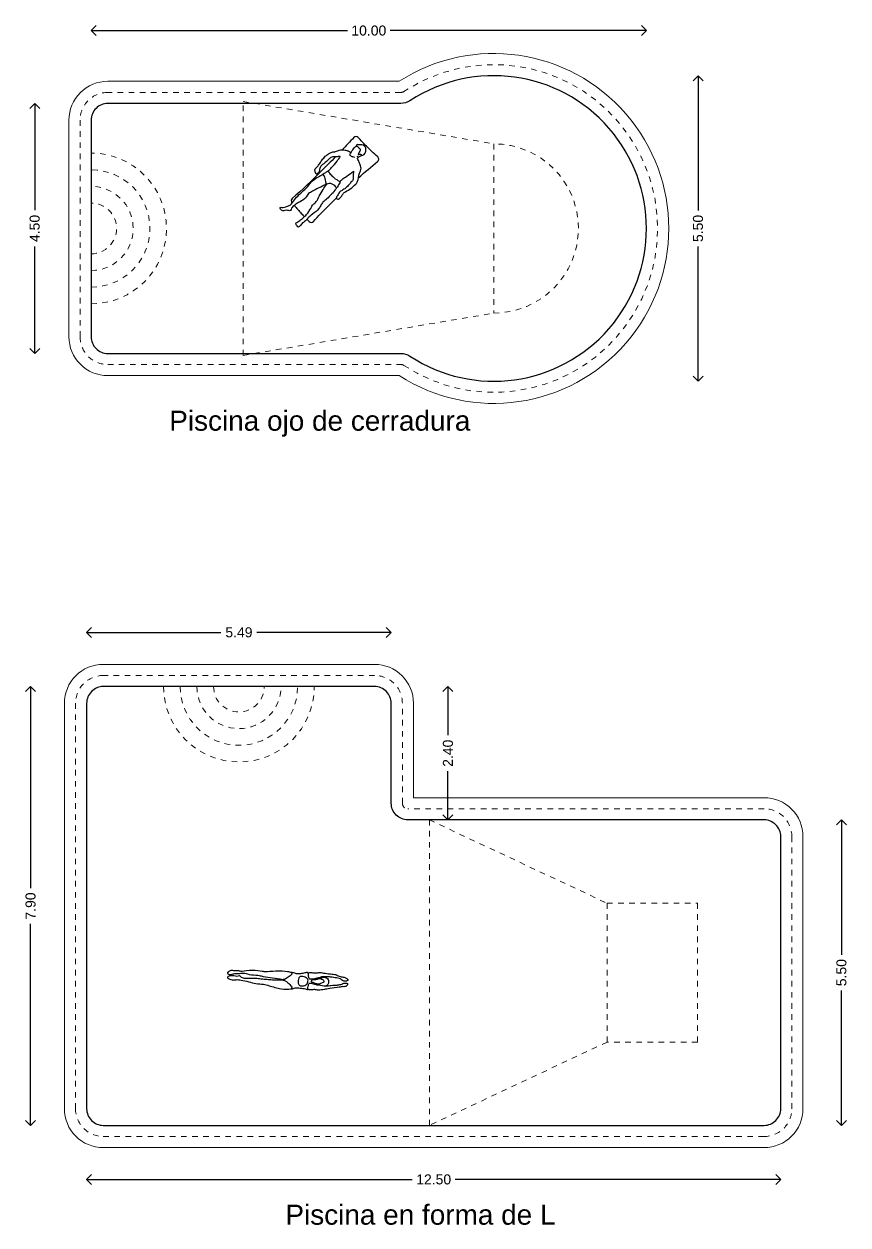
# Model space of a CAD drawing. Header units: inches. Extents: x 7.5 to 80.1, y 5.4 to 46.1.
# Drawn here: x 7.47 to 22.31, y 5.98 to 27.6 of the extents above; entities that cross this region are included whole.
import ezdxf

# ---------------------------------------------------------------- set-up
doc = ezdxf.new("R2010")
doc.units = ezdxf.units.IN
doc.header["$MEASUREMENT"] = 0
doc.linetypes.add('ACAD_ISO03W100', pattern=[30, 12, -18])
doc.layers.add('1', color=2, linetype='Continuous', lineweight=30)
doc.layers.add('2', color=253, linetype='Continuous', lineweight=5)
doc.styles.get("Standard").update_dxf_attribs({"font": 'arial.ttf'})
doc.dimstyles.new('cotas alberca', dxfattribs={"dimtxt": 0.18, "dimasz": 0.18, "dimexe": 0.18, "dimexo": 0.0625, "dimgap": 0.09, "dimtad": 0, "dimzin": 0, "dimdsep": 46, "dimtxsty": 'Standard', "dimblk": 'OPEN90', "dimcen": 0.09, "dimse1": 1, "dimse2": 1, "dimadec": 0, "dimazin": 0, "dimtfac": 1, "dimtofl": 0, "dimtmove": 0, "dimatfit": 3, "dimldrblk": 'OPEN90', "dimfxl": 0, "dimtolj": 1, "dimtzin": 0, "dimarcsym": 0})

# ---------------------------------------------------------------- blocks, each defined once
blk = doc.blocks.new('_Open90')
at = {"color": 0, "linetype": 'ByBlock', "lineweight": -2}
for p, q in [((0, 0), (-1, 0)), ((-0.5, 0.5), (0, 0)), ((0, 0), (-0.5, -0.5))]:
    blk.add_line(p, q, dxfattribs=at)
blk = doc.blocks.new('*D17')
at = {"layer": '2', "color": 0, "lineweight": -2, "transparency": 16777216}
for p, q in [((8.776, 6.802), (14.461, 6.802)), ((20.916, 6.802), (15.231, 6.802))]:
    blk.add_line(p, q, dxfattribs=at)
at = {"layer": 'Defpoints', "color": 0, "transparency": 16777216}
for p in [(8.596, 15.376, -1.199), (21.096, 8.076, -1.199), (21.096, 6.802)]:
    blk.add_point(p, dxfattribs=at)
at = {"layer": '2', "color": 0, "lineweight": -2, "transparency": 16777216, "xscale": 0.18, "yscale": 0.18, "zscale": 0.18, "rotation": 180}
blk.add_blockref('_Open90', (8.596, 6.802), dxfattribs=at)
at = {"layer": '2', "color": 0, "lineweight": -2, "transparency": 16777216, "xscale": 0.18, "yscale": 0.18, "zscale": 0.18}
blk.add_blockref('_Open90', (21.096, 6.802), dxfattribs=at)
at = {"layer": '2', "color": 0, "transparency": 16777216, "insert": (14.846, 6.802), "char_height": 0.18, "attachment_point": 5}
blk.add_mtext('\\A1;12.50', dxfattribs=at)
blk = doc.blocks.new('*D18')
at = {"layer": '2', "color": 0, "lineweight": -2, "transparency": 16777216}
for p, q in [((22.189, 13.096), (22.189, 10.849)), ((22.189, 7.956), (22.189, 10.202))]:
    blk.add_line(p, q, dxfattribs=at)
at = {"layer": 'Defpoints', "color": 0, "transparency": 16777216}
for p in [(20.796, 13.276, -1.199), (20.796, 7.776, -1.199), (22.189, 7.776)]:
    blk.add_point(p, dxfattribs=at)
at = {"layer": '2', "color": 0, "lineweight": -2, "transparency": 16777216, "xscale": 0.18, "yscale": 0.18, "zscale": 0.18}
for p, rotation in [((22.189, 13.276), 90), ((22.189, 7.776), 270)]:
    blk.add_blockref('_Open90', p, dxfattribs=dict(at, rotation=rotation))
at = {"layer": '2', "color": 0, "transparency": 16777216, "insert": (22.189, 10.526), "char_height": 0.18, "attachment_point": 5, "rotation": 90}
blk.add_mtext('\\A1;5.50', dxfattribs=at)
blk = doc.blocks.new('*D19')
at = {"layer": '2', "color": 0, "lineweight": -2, "transparency": 16777216}
for p, q in [((7.587, 15.496), (7.587, 12.048)), ((7.587, 7.956), (7.587, 11.403))]:
    blk.add_line(p, q, dxfattribs=at)
at = {"layer": 'Defpoints', "color": 0, "transparency": 16777216}
for p in [(8.896, 15.676, -1.199), (7.587, 7.776), (8.896, 7.776, -1.199)]:
    blk.add_point(p, dxfattribs=at)
at = {"layer": '2', "color": 0, "lineweight": -2, "transparency": 16777216, "xscale": 0.18, "yscale": 0.18, "zscale": 0.18}
for p, rotation in [((7.587, 15.676), 90), ((7.587, 7.776), 270)]:
    blk.add_blockref('_Open90', p, dxfattribs=dict(at, rotation=rotation))
at = {"layer": '2', "color": 0, "transparency": 16777216, "insert": (7.587, 11.726), "char_height": 0.18, "attachment_point": 5, "rotation": 90}
blk.add_mtext('\\A1;7.90', dxfattribs=at)
blk = doc.blocks.new('*D20')
at = {"layer": '2', "color": 0, "lineweight": -2, "transparency": 16777216}
for p, q in [((15.103, 15.496), (15.103, 14.801)), ((15.103, 13.456), (15.103, 14.151))]:
    blk.add_line(p, q, dxfattribs=at)
at = {"layer": 'Defpoints', "color": 0, "transparency": 16777216}
for p in [(13.217, 15.676, -1.199), (15.103, 15.676), (14.539, 13.276, -1.199)]:
    blk.add_point(p, dxfattribs=at)
at = {"layer": '2', "color": 0, "lineweight": -2, "transparency": 16777216, "xscale": 0.18, "yscale": 0.18, "zscale": 0.18}
for p, rotation in [((15.103, 15.676), 90), ((15.103, 13.276), 270)]:
    blk.add_blockref('_Open90', p, dxfattribs=dict(at, rotation=rotation))
at = {"layer": '2', "color": 0, "transparency": 16777216, "insert": (15.103, 14.476), "char_height": 0.18, "attachment_point": 5, "rotation": 90}
blk.add_mtext('\\A1;2.40', dxfattribs=at)
blk = doc.blocks.new('*D21')
at = {"layer": '2', "color": 0, "lineweight": -2, "transparency": 16777216}
for p, q in [((8.776, 16.652), (11.015, 16.652)), ((13.902, 16.652), (11.663, 16.652))]:
    blk.add_line(p, q, dxfattribs=at)
at = {"layer": 'Defpoints', "color": 0, "transparency": 16777216}
for p in [(14.082, 16.652), (8.596, 15.376, -1.199), (14.082, 15.376, -1.199)]:
    blk.add_point(p, dxfattribs=at)
at = {"layer": '2', "color": 0, "lineweight": -2, "transparency": 16777216, "xscale": 0.18, "yscale": 0.18, "zscale": 0.18, "rotation": 180}
blk.add_blockref('_Open90', (8.596, 16.652), dxfattribs=at)
at = {"layer": '2', "color": 0, "lineweight": -2, "transparency": 16777216, "xscale": 0.18, "yscale": 0.18, "zscale": 0.18}
blk.add_blockref('_Open90', (14.082, 16.652), dxfattribs=at)
at = {"layer": '2', "color": 0, "transparency": 16777216, "insert": (11.339, 16.652), "char_height": 0.18, "attachment_point": 5}
blk.add_mtext('\\A1;5.49', dxfattribs=at)
blk = doc.blocks.new('p4')
for points, knots in [([(-1.262, 0.07), (-1.266, 0.065), (-1.279, 0.049), (-1.223, 0.029), (-1.19, 0.004), (-1.111, 0.023), (-1.024, 0.01), (-0.884, -0.019), (-0.764, -0.058), (-0.619, -0.061), (-0.518, -0.09), (-0.3, -0.163), (-0.181, -0.155), (-0.121, -0.147)], [0, 0, 0, 0, 0.246257, 0.64031, 1.018587, 1.508209, 2.051735, 2.732515, 3.388683, 4.060294, 4.656663, 5.510106, 6.284334, 6.284334, 6.284334, 6.284334]), ([(-0.275, 0.017), (-0.337, 0.028), (-0.453, 0.05), (-0.621, 0.061), (-0.691, 0.095), (-0.841, 0.093), (-0.953, 0.132), (-1.031, 0.126), (-1.06, 0.125), (-1.074, 0.124), (-1.076, 0.124), (-1.095, 0.122), (-1.134, 0.131), (-1.187, 0.107), (-1.245, 0.103), (-1.272, 0.125), (-1.254, 0.164), (-1.205, 0.194), (-1.15, 0.18), (-1.092, 0.182), (-1.072, 0.18), (-1.062, 0.178), (-1.054, 0.177), (-1.035, 0.172), (-1.003, 0.169), (-0.822, 0.201), (-0.644, 0.175), (-0.586, 0.158), (-0.399, 0.181), (-0.193, 0.172), (-0.144, 0.155), (-0.121, 0.148)], [-4.198803, -4.198803, -4.198803, -4.198803, -3.416292, -2.690247, -2.1873, -1.496128, -0.86268, -0.368798, 0, 0, 0, 0.046598, 0.46252, 0.901576, 1.331251, 1.626385, 1.968802, 2.386285, 2.820508, 3.321915, 3.321915, 3.321915, 3.564252, 3.564252, 3.944277, 4.719025, 5.48771, 5.926393, 6.707116, 7.534929, 8.025834, 8.025834, 8.025834, 8.025834]), ([(-1.262, 0.07), (-1.253, 0.077), (-1.236, 0.09), (-1.15, 0.1), (-1.108, 0.073), (-1.049, 0.103), (-1.027, 0.05), (-0.937, 0.042), (-0.785, 0.051), (-0.693, 0.036), (-0.61, 0.028), (-0.512, 0.022), (-0.403, 0.01), (-0.318, 0.013), (-0.275, 0.017)], [0, 0, 0, 0, 0.326743, 0.841801, 1.248099, 1.657165, 2.021831, 2.548419, 3.263943, 3.819027, 4.334411, 4.899143, 5.502875, 6.150369, 6.150369, 6.150369, 6.150369]), ([(0.389, 0.052), (0.365, 0.047), (0.321, 0.039), (0.234, 0.018), (0.197, 0.032), (0.185, 0.082), (0.19, 0.152), (0.153, 0.145), (0.086, 0.13), (0.043, 0.125), (-0.015, 0.119), (-0.07, 0.137), (-0.131, 0.155), (-0.11, 0.136), (-0.109, 0.11), (-0.183, 0.058), (-0.236, 0.02), (-0.291, 0.019), (-0.238, 0.002), (-0.198, -0.019), (-0.134, -0.084), (-0.104, -0.112), (-0.127, -0.151), (-0.107, -0.151), (-0.046, -0.12), (0.036, -0.135), (0.129, -0.143), (0.174, -0.167), (0.173, -0.139), (0.184, -0.104), (0.196, -0.032), (0.257, -0.051), (0.339, -0.075), (0.366, -0.077), (0.39, -0.077)], [0, 0, 0, 0, 0.488443, 1.022086, 1.348563, 1.753175, 2.195793, 2.488287, 2.967953, 3.351839, 3.777551, 4.244201, 4.624937, 4.839209, 5.100093, 5.631235, 6.130824, 6.44484, 6.775792, 7.194919, 7.738282, 8.091465, 8.415377, 8.594549, 9.054861, 9.589285, 10.155791, 10.504644, 10.73827, 11.106474, 11.54805, 11.95417, 12.506055, 12.874175, 12.874175, 12.874175, 12.874175]), ([(0.006, 0.028), (0.01, 0.048), (0.024, 0.077), (0.114, 0.077), (0.179, 0.035), (0.185, -0.019), (0.15, -0.088), (0.061, -0.103), (-0.001, -0.076), (0, 0), (0.006, 0.028)], [0, 0, 0, 0, 0.391435, 0.9062, 1.393786, 1.789532, 2.268172, 2.790495, 3.225237, 3.784152, 3.784152, 3.784152, 3.784152]), ([(0.182, 0.143), (0.198, 0.146), (0.233, 0.151), (0.312, 0.134), (0.399, 0.151), (0.481, 0.131), (0.615, 0.119), (0.692, 0.108), (0.756, 0.066), (0.834, 0.066), (0.872, 0.039), (0.921, 0.008), (0.868, -0.01), (0.822, -0.013), (0.785, 0.014), (0.764, 0.033), (0.716, 0.046), (0.671, 0.05), (0.62, 0.059), (0.545, 0.072), (0.505, 0.065), (0.441, 0.069), (0.41, 0.067), (0.395, 0.057), (0.389, 0.052)], [0, 0, 0, 0, 0.408386, 0.916066, 1.452407, 1.979134, 2.573572, 3.053103, 3.521187, 3.98979, 4.375837, 4.714881, 5.048071, 5.429779, 5.782569, 6.073565, 6.448751, 6.82357, 7.214442, 7.608512, 7.972296, 8.430004, 8.750478, 9.031818, 9.031818, 9.031818, 9.031818]), ([(0.243, 0), (0.25, 0.008), (0.273, 0.018), (0.318, 0.008), (0.371, 0.038), (0.416, 0.025), (0.47, 0.006), (0.475, -0.028), (0.437, -0.033), (0.384, -0.067), (0.314, -0.052), (0.271, -0.029), (0.233, -0.022), (0.238, -0.005), (0.243, 0)], [0, 0, 0, 0, 0.323607, 0.706868, 1.137769, 1.531605, 1.9538, 2.224445, 2.54512, 2.999118, 3.471395, 3.885885, 4.203844, 4.450521, 4.450521, 4.450521, 4.450521]), ([(0.39, 0.031), (0.398, 0.037), (0.414, 0.047), (0.466, 0.068), (0.513, 0.051), (0.548, 0.026), (0.554, -0.022), (0.54, -0.076), (0.493, -0.103), (0.436, -0.098), (0.391, -0.082), (0.379, -0.067), (0.374, -0.059)], [0, 0, 0, 0, 0.304211, 0.721887, 1.122528, 1.483774, 1.868153, 2.286193, 2.688537, 3.119394, 3.507056, 3.804286, 3.804286, 3.804286, 3.804286]), ([(0.389, 0.052), (0.391, 0.051), (0.396, 0.049), (0.399, 0.041), (0.399, 0.037)], [0, 0, 0, 0, 0.1573104, 0.3469426, 0.3469426, 0.3469426, 0.3469426]), ([(0.495, -0.097), (0.511, -0.095), (0.543, -0.092), (0.657, -0.081), (0.717, -0.081), (0.788, -0.065), (0.822, -0.042), (0.856, -0.045), (0.896, -0.045), (0.894, -0.082), (0.846, -0.116), (0.798, -0.102), (0.743, -0.125), (0.561, -0.14), (0.48, -0.161), (0.367, -0.177), (0.302, -0.157), (0.238, -0.169), (0.191, -0.163), (0.171, -0.157)], [0, 0, 0, 0, 0.396855, 0.909954, 1.345315, 1.80454, 2.146152, 2.464027, 2.776629, 3.053121, 3.453349, 3.819182, 4.234211, 4.911202, 5.461116, 6.059234, 6.523079, 6.984665, 7.415192, 7.415192, 7.415192, 7.415192])]:
    blk.add_open_spline(points, degree=3, knots=knots)
blk = doc.blocks.new('*D123')
at = {"layer": '2', "color": 0, "lineweight": -2, "transparency": 16777216}
for p, q in [((8.858, 27.486), (13.293, 27.486)), ((18.498, 27.486), (14.063, 27.486))]:
    blk.add_line(p, q, dxfattribs=at)
at = {"layer": 'Defpoints', "color": 0, "transparency": 16777216}
for p in [(18.678, 27.486), (8.678, 23.924), (18.678, 23.924)]:
    blk.add_point(p, dxfattribs=at)
at = {"layer": '2', "color": 0, "lineweight": -2, "transparency": 16777216, "xscale": 0.18, "yscale": 0.18, "zscale": 0.18, "rotation": 180}
blk.add_blockref('_Open90', (8.678, 27.486), dxfattribs=at)
at = {"layer": '2', "color": 0, "lineweight": -2, "transparency": 16777216, "xscale": 0.18, "yscale": 0.18, "zscale": 0.18}
blk.add_blockref('_Open90', (18.678, 27.486), dxfattribs=at)
at = {"layer": '2', "color": 0, "transparency": 16777216, "insert": (13.678, 27.486), "char_height": 0.18, "attachment_point": 5}
blk.add_mtext('\\A1;10.00', dxfattribs=at)
blk = doc.blocks.new('*D124')
at = {"layer": '2', "color": 0, "lineweight": -2, "transparency": 16777216}
for p, q in [((7.661, 25.994), (7.661, 24.251)), ((7.661, 21.854), (7.661, 23.597))]:
    blk.add_line(p, q, dxfattribs=at)
at = {"layer": 'Defpoints', "color": 0, "transparency": 16777216}
for p in [(8.971, 26.174), (7.661, 21.674), (8.971, 21.674)]:
    blk.add_point(p, dxfattribs=at)
at = {"layer": '2', "color": 0, "lineweight": -2, "transparency": 16777216, "xscale": 0.18, "yscale": 0.18, "zscale": 0.18}
for p, rotation in [((7.661, 26.174), 90), ((7.661, 21.674), 270)]:
    blk.add_blockref('_Open90', p, dxfattribs=dict(at, rotation=rotation))
at = {"layer": '2', "color": 0, "transparency": 16777216, "insert": (7.661, 23.924), "char_height": 0.18, "attachment_point": 5, "rotation": 90}
blk.add_mtext('\\A1;4.50', dxfattribs=at)
blk = doc.blocks.new('*D126')
at = {"layer": '2', "color": 0, "lineweight": -2, "transparency": 16777216}
for p, q in [((19.606, 26.494), (19.606, 24.247)), ((19.606, 21.354), (19.606, 23.6))]:
    blk.add_line(p, q, dxfattribs=at)
at = {"layer": 'Defpoints', "color": 0, "transparency": 16777216}
for p in [(15.928, 26.674), (15.928, 21.174), (19.606, 21.174)]:
    blk.add_point(p, dxfattribs=at)
at = {"layer": '2', "color": 0, "lineweight": -2, "transparency": 16777216, "xscale": 0.18, "yscale": 0.18, "zscale": 0.18}
for p, rotation in [((19.606, 26.674), 90), ((19.606, 21.174), 270)]:
    blk.add_blockref('_Open90', p, dxfattribs=dict(at, rotation=rotation))
at = {"layer": '2', "color": 0, "transparency": 16777216, "insert": (19.606, 23.924), "char_height": 0.18, "attachment_point": 5, "rotation": 90}
blk.add_mtext('\\A1;5.50', dxfattribs=at)
blk = doc.blocks.new('p18')
for centre, start, end in [((0.422, 0.67), 41.8435, 137.3182), ((0.777, 0.315), 309.03, 47.957), ((-0.69, -0.435), 132.2775, 219.599), ((-0.384, -0.768), 225.6407, 317.4152)]:
    blk.add_arc(centre, 0.0541, start, end)
for points in [[(0.382, 0.706), (0.314, 0.632), (0.245, 0.559), (0.175, 0.485)], [(0.466, -0.02), (0.581, 0.081), (0.698, 0.182), (0.811, 0.273)], [(-0.731, -0.469), (-0.73, -0.47), (-0.729, -0.472), (-0.729, -0.473)], [(-0.462, -0.766), (-0.449, -0.78), (-0.435, -0.793), (-0.422, -0.806)]]:
    blk.add_open_spline(points, degree=3)
for points, knots in [([(0.813, 0.355), (0.742, 0.419), (0.611, 0.545), (0.509, 0.654), (0.462, 0.706)], [13.943359, 13.943359, 13.943359, 13.943359, 14.814156, 15.551598, 15.551598, 15.551598, 15.551598]), ([(-0.081, 0.096), (-0.059, 0.118), (-0.016, 0.163), (0.081, 0.274), (0.128, 0.346), (0.14, 0.37), (0.095, 0.36), (0.028, 0.356), (-0.014, 0.356), (-0.072, 0.317), (-0.087, 0.291), (-0.182, 0.214), (-0.214, 0.195), (-0.236, 0.136), (-0.236, 0.09), (-0.267, 0.053), (-0.304, 0.04), (-0.303, 0.079), (-0.332, 0.126), (-0.268, 0.184), (-0.23, 0.238), (-0.186, 0.306), (-0.134, 0.369), (-0.054, 0.426), (0.005, 0.447), (0.073, 0.452), (0.138, 0.492), (0.227, 0.481), (0.281, 0.466), (0.318, 0.445), (0.335, 0.433)], [0, 0, 0, 0, 0.55472, 1.260591, 1.794163, 2.004564, 2.341696, 2.826626, 3.207218, 3.65621, 3.995005, 4.614135, 4.982152, 5.414257, 5.767129, 6.160007, 6.46135, 6.769747, 7.175298, 7.625065, 8.096192, 8.606748, 9.133095, 9.693278, 10.1471, 10.608695, 11.102578, 11.635062, 12.067587, 12.516572, 12.516572, 12.516572, 12.516572]), ([(0.4, 0.345), (0.387, 0.347), (0.364, 0.353), (0.316, 0.376), (0.31, 0.406), (0.336, 0.432), (0.35, 0.459), (0.362, 0.488), (0.391, 0.517), (0.429, 0.564), (0.456, 0.533), (0.493, 0.511), (0.506, 0.472), (0.479, 0.445), (0.478, 0.428), (0.459, 0.406), (0.466, 0.395), (0.486, 0.406), (0.517, 0.403), (0.521, 0.377), (0.489, 0.361), (0.468, 0.352), (0.449, 0.357), (0.446, 0.367), (0.446, 0.371)], [0, 0, 0, 0, 0.350129, 0.756785, 1.037975, 1.37694, 1.693772, 2.005497, 2.385167, 2.790286, 3.111646, 3.492154, 3.82998, 4.162189, 4.401409, 4.69352, 4.854525, 5.113701, 5.412356, 5.656514, 5.985599, 6.261472, 6.498744, 6.705252, 6.705252, 6.705252, 6.705252]), ([(0.516, 0.38), (0.534, 0.381), (0.574, 0.394), (0.597, 0.438), (0.607, 0.519), (0.559, 0.579), (0.463, 0.574), (0.438, 0.58), (0.428, 0.56), (0.427, 0.551)], [0, 0, 0, 0, 0.428304, 0.822902, 1.322885, 1.795601, 2.342652, 2.613055, 2.907212, 2.907212, 2.907212, 2.907212]), ([(0.052, 0.357), (-0.03, 0.273), (-0.295, 0.007), (-0.546, -0.231), (-0.726, -0.395)], [16.792089, 16.792089, 16.792089, 16.792089, 17.468258, 18.968231, 18.968231, 18.968231, 18.968231]), ([(0.38, 0.097), (0.377, 0.077), (0.365, 0.033), (0.378, -0.043), (0.358, -0.077), (0.329, -0.1), (0.283, -0.166), (0.222, -0.217), (0.16, -0.254), (0.126, -0.264), (0.096, -0.332), (0.073, -0.363), (0.062, -0.389), (0.094, -0.416), (0.144, -0.385), (0.171, -0.33), (0.21, -0.281), (0.32, -0.227), (0.418, -0.138), (0.456, -0.086), (0.468, -0.008), (0.481, 0.064), (0.528, 0.153), (0.488, 0.23), (0.47, 0.287), (0.441, 0.324), (0.453, 0.341), (0.462, 0.351), (0.467, 0.354)], [0.407214, 0.407214, 0.407214, 0.407214, 0.872498, 1.368006, 1.70538, 2.046359, 2.555154, 3.081598, 3.563319, 3.88586, 4.576068, 4.931496, 5.216281, 5.532846, 5.94324, 6.389029, 6.832522, 7.46815, 8.129959, 8.582947, 9.076542, 9.574167, 10.130903, 10.645011, 11.097879, 11.466157, 11.699101, 11.949822, 11.949822, 11.949822, 11.949822]), ([(-0.115, -0.132), (-0.137, -0.145), (-0.182, -0.173), (-0.316, -0.232), (-0.394, -0.286), (-0.442, -0.299), (-0.475, -0.389), (-0.587, -0.452), (-0.642, -0.479), (-0.714, -0.538), (-0.741, -0.564), (-0.749, -0.616), (-0.796, -0.613), (-0.834, -0.598), (-0.879, -0.62), (-0.917, -0.607), (-0.956, -0.567), (-0.93, -0.544), (-0.887, -0.565), (-0.844, -0.536), (-0.771, -0.53), (-0.701, -0.437), (-0.628, -0.347), (-0.518, -0.242), (-0.452, -0.187), (-0.364, -0.067), (-0.255, 0), (-0.199, 0.028), (-0.17, 0.04)], [0, 0, 0, 0, 0.509128, 1.205658, 1.763303, 2.138377, 2.677115, 3.316721, 3.782437, 4.32018, 4.681385, 5.053811, 5.406219, 5.773724, 6.1598, 6.525318, 6.915559, 7.179851, 7.549906, 7.947231, 8.420294, 9.019376, 9.649485, 10.354153, 10.983234, 11.593133, 12.231516, 12.788277, 12.788277, 12.788277, 12.788277]), ([(0.071, -0.202), (0.079, -0.203), (0.098, -0.162), (0.147, -0.09), (0.091, -0.068), (0, 0), (-0.05, 0.057), (-0.081, 0.106), (-0.108, 0.085), (-0.158, 0.056), (-0.178, 0.045), (-0.145, 0.013), (-0.115, -0.085), (-0.12, -0.133), (-0.1, -0.14), (-0.057, -0.109), (0.046, -0.148), (0.063, -0.201), (0.071, -0.202)], [0, 0, 0, 0, 0.388407, 0.891958, 1.268917, 1.886384, 2.407995, 2.794589, 3.088951, 3.536642, 3.761077, 4.104763, 4.69926, 5.076172, 5.283318, 5.673814, 6.261106, 6.670712, 6.670712, 6.670712, 6.670712]), ([(0.13, -0.092), (0.144, -0.077), (0.174, -0.046), (0.259, 0.011), (0.338, 0.068), (0.38, 0.097)], [0, 0, 0, 0, 0.450329, 1.025534, 1.729929, 1.729929, 1.729929, 1.729929]), ([(0.071, -0.202), (0.052, -0.232), (0.011, -0.29), (-0.079, -0.38), (-0.16, -0.443), (-0.208, -0.5), (-0.237, -0.582), (-0.36, -0.677), (-0.441, -0.733), (-0.484, -0.8), (-0.529, -0.818), (-0.573, -0.875), (-0.612, -0.919), (-0.64, -0.884), (-0.678, -0.838), (-0.605, -0.805), (-0.547, -0.758), (-0.522, -0.733), (-0.463, -0.68), (-0.39, -0.573), (-0.355, -0.495), (-0.286, -0.452), (-0.24, -0.346), (-0.173, -0.232), (-0.127, -0.168), (-0.103, -0.137)], [0, 0, 0, 0, 0.59046, 1.239217, 1.819292, 2.299136, 2.826032, 3.534102, 4.116757, 4.603857, 4.995906, 5.488574, 5.883463, 6.225447, 6.612305, 7.073725, 7.574705, 7.910206, 8.412342, 9.073788, 9.596586, 10.091006, 10.701088, 11.363964, 11.987579, 11.987579, 11.987579, 11.987579]), ([(-0.344, -0.804), (-0.255, -0.708), (-0.154, -0.6), (0.023, -0.429), (0.067, -0.386)], [10.649241, 10.649241, 10.649241, 10.649241, 11.740246, 12.077336, 12.077336, 12.077336, 12.077336]), ([(-0.69, -0.519), (-0.648, -0.568), (-0.585, -0.638), (-0.526, -0.701), (-0.508, -0.72)], [10.8893384, 10.8893384, 10.8893384, 10.8893384, 11.5184886, 11.7984966, 11.7984966, 11.7984966, 11.7984966])]:
    blk.add_open_spline(points, degree=3, knots=knots)

msp = doc.modelspace()

# ---------------------------------------------------------------- linework, layer by layer
at = {"layer": '1'}
for points in [[(14.255, 21.674, -0.14621), (14.419, 21.625, 1.852282), (14.419, 26.223, -0.14621), (14.255, 26.174), (8.978, 26.174, 0.414214), (8.678, 25.874), (8.678, 21.974, 0.414214), (8.978, 21.674)], [(8.896, 7.776), (20.796, 7.776, 0.414214), (21.096, 8.076), (21.096, 12.976, 0.414214), (20.796, 13.276), (14.382, 13.276, -0.414214), (14.082, 13.576), (14.082, 15.376, 0.414214), (13.782, 15.676), (8.896, 15.676, 0.414214), (8.596, 15.376), (8.596, 8.076, 0.414214)]]:
    msp.add_lwpolyline(points, format="xyb", close=True, dxfattribs=at)
at = {"layer": '2', "color": 252, "true_color": 0x939598}
for points in [[(14.225, 21.274, 1.831298), (14.225, 26.574), (8.978, 26.574, 0.414214), (8.278, 25.874), (8.278, 21.974, 0.414214), (8.978, 21.274)], [(8.896, 7.376), (20.796, 7.376, 0.414214), (21.496, 8.076), (21.496, 12.976, 0.414214), (20.796, 13.676), (14.482, 13.676), (14.482, 15.376, 0.414214), (13.782, 16.076), (8.896, 16.076, 0.414214), (8.196, 15.376), (8.196, 8.076, 0.414214)]]:
    msp.add_lwpolyline(points, format="xyb", close=True, dxfattribs=at)
at = {"layer": '2', "color": 251, "linetype": 'ACAD_ISO03W100', "ltscale": 0.005, "true_color": 0x636466}
for points in [[(14.255, 21.474, -0.14621), (14.31, 21.457, 1.852282), (14.31, 26.39, -0.14621), (14.255, 26.374), (8.978, 26.374, 0.414214), (8.478, 25.874), (8.478, 21.974, 0.414214), (8.978, 21.474)], [(8.896, 7.576), (20.796, 7.576, 0.414214), (21.296, 8.076), (21.296, 12.976, 0.414214), (20.796, 13.476), (14.382, 13.476, -0.414214), (14.282, 13.576), (14.282, 15.376, 0.414214), (13.782, 15.876), (8.896, 15.876, 0.414214), (8.396, 15.376), (8.396, 8.076, 0.414214)]]:
    msp.add_lwpolyline(points, format="xyb", close=True, dxfattribs=at)
for points in [[(11.414, 21.638), (11.414, 26.21)], [(11.414, 26.21), (15.928, 25.448)], [(15.928, 25.448), (15.928, 22.4)], [(11.414, 21.638), (15.928, 22.4)], [(17.968, 9.276), (14.768, 7.776), (14.768, 13.276), (17.968, 11.776)]]:
    msp.add_lwpolyline(points, dxfattribs=at)
msp.add_lwpolyline([(19.596, 11.776), (19.596, 9.276), (17.968, 9.276), (17.968, 11.776)], close=True, dxfattribs=at)
at = {"layer": '2'}
msp.add_lwpolyline([(15.86, 7.472)], close=True, dxfattribs=at)
at = {"layer": '2', "color": 251, "linetype": 'ACAD_ISO03W100', "ltscale": 0.005, "true_color": 0x636466}
for centre, radius, start, end in [((15.928, 23.924), 1.524, 270, 90), ((8.678, 23.924), 1.357, 270, 90), ((8.678, 23.924), 1.057, 270, 90), ((8.678, 23.924), 0.757, 270, 90), ((8.678, 23.924), 0.457, 270, 90), ((11.339, 15.676), 1.357, 180, 0), ((11.339, 15.676), 1.057, 180, 0), ((11.339, 15.676), 0.757, 180, 0), ((11.339, 15.676), 0.457, 180, 0)]:
    msp.add_arc(centre, radius, start, end, dxfattribs=at)

# ---------------------------------------------------------------- block references
for name, p in [('p18', (13.025, 24.856)), ('p4', (12.403, 10.382))]:
    msp.add_blockref(name, p)

# ---------------------------------------------------------------- texts
for s, p in [('Piscina ojo de cerradura', (10.084, 20.283)), ('Piscina en forma de L', (12.176, 5.988, 1.199))]:
    msp.add_text(s, height=0.36).set_placement(p)

# ---------------------------------------------------------------- dimensions: what is measured, and where the dimension line sits
at = {"layer": '2'}
for base, p1, p2, picture, middle in [((18.678, 27.486), (8.678, 23.924), (18.678, 23.924), '*D123', (13.678, 27.486)), ((14.082, 16.652, 1.199), (8.596, 15.376), (14.082, 15.376), '*D21', (11.339, 16.652, 1.199)), ((21.096, 6.802, 1.199), (8.596, 15.376), (21.096, 8.076), '*D17', (14.846, 6.802, 1.199))]:
    dim = msp.add_linear_dim(base=base, p1=p1, p2=p2, dimstyle='cotas alberca', dxfattribs=at)
    dim.commit()
    dim.dimension.update_dxf_attribs({"geometry": picture, "text_midpoint": middle})
for base, p1, p2, picture, middle in [((19.606, 21.174), (15.928, 26.674), (15.928, 21.174), '*D126', (19.606, 23.924)), ((7.661, 21.674), (8.971, 26.174), (8.971, 21.674), '*D124', (7.661, 23.924)), ((7.587, 7.776, 1.199), (8.896, 15.676), (8.896, 7.776), '*D19', (7.587, 11.726, 1.199)), ((15.103, 15.676, 1.199), (14.539, 13.276), (13.217, 15.676), '*D20', (15.103, 14.476, 1.199)), ((22.189, 7.776, 1.199), (20.796, 13.276), (20.796, 7.776), '*D18', (22.189, 10.526, 1.199))]:
    dim = msp.add_linear_dim(base=base, p1=p1, p2=p2, angle=90, dimstyle='cotas alberca', dxfattribs=at)
    dim.commit()
    dim.dimension.update_dxf_attribs({"geometry": picture, "text_midpoint": middle})

doc.saveas('drawing.dxf')
